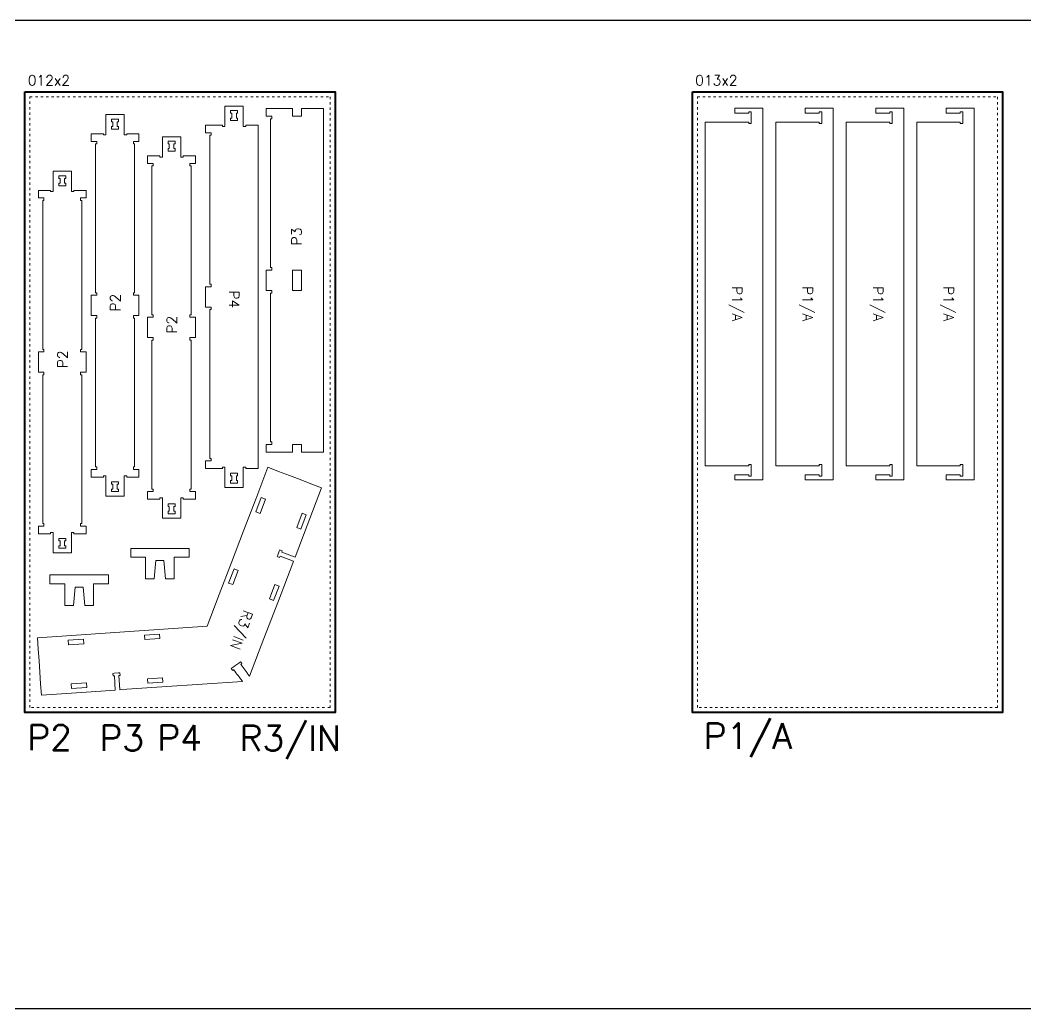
# Model space of a CAD drawing. Header units: millimetres. Extents: x 481 to 28351, y -1147 to 6765.
# Drawn here: x 19530 to 23486, y 2878 to 6765 of the extents above; entities that cross this region are included whole.
import ezdxf

# ---------------------------------------------------------------- set-up
doc = ezdxf.new("R2010")
doc.units = ezdxf.units.MM
doc.linetypes.add('DGN Style 5', pattern=[21.175771, 9.07533, -12.10044])
for name, color, linetype, lineweight in [('00_NOPRINT_TEXT', 7, 'Continuous', 0), ('0_NOPRINT_TOLERANCE', 7, 'DGN Style 5', 0), ('BOARD_18MM_BIRCH-PLY', 73, 'Continuous', 40), ('CUTOUT_18MM_INSIDE', 151, 'Continuous', 0), ('CUTOUT_18MM_OUTSIDE', 201, 'Continuous', 0)]:
    doc.layers.add(name, color=color, linetype=linetype, lineweight=lineweight)
doc.layers.add('0_SHEET_BIRCHPLY_2440X1220', color=1, linetype='Continuous')
doc.layers.add('1_ANYTOOL_1MMDEEP_INSIDE', color=2, linetype='Continuous')
doc.styles.get("Standard").update_dxf_attribs({"font": 'romans.shx', "bigfont": 'hztxt.shx'})

msp = doc.modelspace()

# ---------------------------------------------------------------- linework, layer by layer
msp.add_lwpolyline([(480.7, 6764.9), (28350.7, 6764.9), (28350.7, 2878.4), (480.7, 2878.4)], close=True)
at = {"layer": '0_NOPRINT_TOLERANCE'}
for points in [[(19568.9, 6463.6), (20748.9, 6463.6), (20748.9, 4063.6), (19568.9, 4063.6)], [(19568.9, 6463.6), (20748.9, 6463.6), (20748.9, 4063.6), (19568.9, 4063.6)], [(22194, 6463.6), (23374, 6463.6), (23374, 4063.6), (22194, 4063.6)], [(22194, 6463.6), (23374, 6463.6), (23374, 4063.6), (22194, 4063.6)]]:
    msp.add_lwpolyline(points, close=True, dxfattribs=at)
at = {"layer": 'BOARD_18MM_BIRCH-PLY'}
for points in [[(19548.9, 6483.6), (20768.9, 6483.6), (20768.9, 4043.6), (19548.9, 4043.6), (19548.9, 6483.6)], [(22174, 6483.6), (23394, 6483.6), (23394, 4043.6), (22174, 4043.6), (22174, 6483.6)]]:
    msp.add_lwpolyline(points, dxfattribs=at)
at = {"layer": 'CUTOUT_18MM_INSIDE'}
for points in [[(20385.6, 6370.1), (20385.6, 6372.1), (20385.6, 6374.1), (20385.6, 6376.1), (20385.6, 6378.1), (20385.6, 6380.1), (20384.6, 6380.1), (20383.6, 6380.1), (20382.6, 6380.1), (20381.6, 6380.1), (20380.6, 6380.1), (20380.6, 6383.9), (20380.6, 6387.7), (20380.6, 6391.5), (20380.6, 6395.3), (20380.6, 6399.1), (20381.6, 6399.1), (20382.6, 6399.1), (20383.6, 6399.1), (20384.6, 6399.1), (20385.6, 6399.1), (20385.6, 6401.1), (20385.6, 6403.1), (20385.6, 6405.1), (20385.6, 6407.1), (20385.6, 6409.1), (20380, 6409.1), (20374.4, 6409.1), (20369.3, 6409.1), (20363.7, 6409.1), (20358.1, 6409.1), (20358.1, 6407.1), (20358.1, 6405.1), (20358.1, 6403.1), (20358.1, 6401.1), (20358.1, 6399.1), (20359.1, 6399.1), (20360.1, 6399.1), (20361.1, 6399.1), (20362.1, 6399.1), (20363.1, 6399.1), (20363.1, 6395.3), (20363.1, 6391.5), (20363.1, 6387.7), (20363.1, 6383.9), (20363.1, 6380.1), (20362.1, 6380.1), (20361.1, 6380.1), (20360.1, 6380.1), (20359.1, 6380.1), (20358.1, 6380.1), (20358.1, 6378.1), (20358.1, 6376.1), (20358.1, 6374.1), (20358.1, 6372.1), (20358.1, 6370.1), (20363.7, 6370.1), (20369.3, 6370.1), (20374.4, 6370.1), (20380, 6370.1)], [(19903.5, 6336.4), (19900.7, 6336.4), (19898.1, 6336.4), (19895.3, 6336.4), (19892.5, 6336.4), (19889.7, 6336.4), (19889.7, 6338.4), (19889.7, 6340.4), (19889.7, 6342.4), (19889.7, 6344.4), (19889.7, 6346.4), (19890.7, 6346.4), (19891.7, 6346.4), (19892.7, 6346.4), (19893.7, 6346.4), (19894.7, 6346.4), (19894.7, 6350.2), (19894.7, 6354), (19894.7, 6357.8), (19894.7, 6361.6), (19894.7, 6365.4), (19893.7, 6365.4), (19892.7, 6365.4), (19891.7, 6365.4), (19890.7, 6365.4), (19889.7, 6365.4), (19889.7, 6367.4), (19889.7, 6369.4), (19889.7, 6371.4), (19889.7, 6373.4), (19889.7, 6375.4), (19892.5, 6375.4), (19895.3, 6375.4), (19898.1, 6375.4), (19900.7, 6375.4), (19903.5, 6375.4), (19906, 6375.4), (19908.8, 6375.4), (19911.6, 6375.4), (19914.4, 6375.4), (19917.2, 6375.4), (19917.2, 6373.4), (19917.2, 6371.4), (19917.2, 6369.4), (19917.2, 6367.4), (19917.2, 6365.4), (19916.2, 6365.4), (19915.2, 6365.4), (19914.2, 6365.4), (19913.2, 6365.4), (19912.2, 6365.4), (19912.2, 6361.6), (19912.2, 6357.8), (19912.2, 6354), (19912.2, 6350.2), (19912.2, 6346.4), (19913.2, 6346.4), (19914.2, 6346.4), (19915.2, 6346.4), (19916.2, 6346.4), (19917.2, 6346.4), (19917.2, 6344.4), (19917.2, 6342.4), (19917.2, 6340.4), (19917.2, 6338.4), (19917.2, 6336.4), (19914.4, 6336.4), (19911.6, 6336.4), (19908.8, 6336.4), (19906, 6336.4)], [(20125.6, 6249.7), (20122.8, 6249.7), (20120.2, 6249.7), (20117.4, 6249.7), (20114.6, 6249.7), (20111.8, 6249.7), (20111.8, 6251.7), (20111.8, 6253.7), (20111.8, 6255.7), (20111.8, 6257.7), (20111.8, 6259.7), (20112.8, 6259.7), (20113.8, 6259.7), (20114.8, 6259.7), (20115.8, 6259.7), (20116.8, 6259.7), (20116.8, 6263.5), (20116.8, 6267.3), (20116.8, 6271.1), (20116.8, 6274.9), (20116.8, 6278.7), (20115.8, 6278.7), (20114.8, 6278.7), (20113.8, 6278.7), (20112.8, 6278.7), (20111.8, 6278.7), (20111.8, 6280.7), (20111.8, 6282.7), (20111.8, 6284.7), (20111.8, 6286.7), (20111.8, 6288.7), (20114.6, 6288.7), (20117.4, 6288.7), (20120.2, 6288.7), (20122.8, 6288.7), (20125.6, 6288.7), (20128.1, 6288.7), (20130.9, 6288.7), (20133.7, 6288.7), (20136.5, 6288.7), (20139.3, 6288.7), (20139.3, 6286.7), (20139.3, 6284.7), (20139.3, 6282.7), (20139.3, 6280.7), (20139.3, 6278.7), (20138.3, 6278.7), (20137.3, 6278.7), (20136.3, 6278.7), (20135.3, 6278.7), (20134.3, 6278.7), (20134.3, 6274.9), (20134.3, 6271.1), (20134.3, 6267.3), (20134.3, 6263.5), (20134.3, 6259.7), (20135.3, 6259.7), (20136.3, 6259.7), (20137.3, 6259.7), (20138.3, 6259.7), (20139.3, 6259.7), (20139.3, 6257.7), (20139.3, 6255.7), (20139.3, 6253.7), (20139.3, 6251.7), (20139.3, 6249.7), (20136.5, 6249.7), (20133.7, 6249.7), (20130.9, 6249.7), (20128.1, 6249.7)], [(19695.9, 6113.8), (19693.1, 6113.8), (19690.6, 6113.8), (19687.8, 6113.8), (19685, 6113.8), (19682.2, 6113.8), (19682.2, 6115.8), (19682.2, 6117.8), (19682.2, 6119.8), (19682.2, 6121.8), (19682.2, 6123.8), (19683.2, 6123.8), (19684.2, 6123.8), (19685.2, 6123.8), (19686.2, 6123.8), (19687.2, 6123.8), (19687.2, 6127.6), (19687.2, 6131.4), (19687.2, 6135.2), (19687.2, 6139), (19687.2, 6142.8), (19686.2, 6142.8), (19685.2, 6142.8), (19684.2, 6142.8), (19683.2, 6142.8), (19682.2, 6142.8), (19682.2, 6144.8), (19682.2, 6146.8), (19682.2, 6148.8), (19682.2, 6150.8), (19682.2, 6152.8), (19685, 6152.8), (19687.8, 6152.8), (19690.6, 6152.8), (19693.1, 6152.8), (19695.9, 6152.8), (19698.5, 6152.8), (19701.3, 6152.8), (19704.1, 6152.8), (19706.9, 6152.8), (19709.7, 6152.8), (19709.7, 6150.8), (19709.7, 6148.8), (19709.7, 6146.8), (19709.7, 6144.8), (19709.7, 6142.8), (19708.7, 6142.8), (19707.7, 6142.8), (19706.7, 6142.8), (19705.7, 6142.8), (19704.7, 6142.8), (19704.7, 6139), (19704.7, 6135.2), (19704.7, 6131.4), (19704.7, 6127.6), (19704.7, 6123.8), (19705.7, 6123.8), (19706.7, 6123.8), (19707.7, 6123.8), (19708.7, 6123.8), (19709.7, 6123.8), (19709.7, 6121.8), (19709.7, 6119.8), (19709.7, 6117.8), (19709.7, 6115.8), (19709.7, 6113.8), (19706.9, 6113.8), (19704.1, 6113.8), (19701.3, 6113.8), (19698.5, 6113.8)], [(20601.8, 5702), (20601.8, 5710), (20601.8, 5718), (20601.8, 5726), (20601.8, 5734), (20601.8, 5742), (20601.8, 5742), (20601.8, 5742), (20601.8, 5742), (20601.8, 5742), (20601.8, 5742), (20601.8, 5750), (20601.8, 5758), (20601.8, 5766), (20601.8, 5774), (20601.8, 5782), (20609, 5782), (20615.7, 5782), (20622.4, 5782), (20629.6, 5782), (20636.8, 5782), (20636.8, 5774), (20636.8, 5766), (20636.8, 5758), (20636.8, 5750), (20636.8, 5742), (20636.8, 5742), (20636.8, 5742), (20636.8, 5742), (20636.8, 5742), (20636.8, 5742), (20636.8, 5734), (20636.8, 5726), (20636.8, 5718), (20636.8, 5710), (20636.8, 5702), (20629.6, 5702), (20622.4, 5702), (20615.7, 5702), (20609, 5702)], [(19889.7, 4940.4), (19889.7, 4942.4), (19889.7, 4944.4), (19889.7, 4946.4), (19889.7, 4948.4), (19889.7, 4950.4), (19892.5, 4950.4), (19895.3, 4950.4), (19898.1, 4950.4), (19900.7, 4950.4), (19903.5, 4950.4), (19906, 4950.4), (19908.8, 4950.4), (19911.6, 4950.4), (19914.4, 4950.4), (19917.2, 4950.4), (19917.2, 4948.4), (19917.2, 4946.4), (19917.2, 4944.4), (19917.2, 4942.4), (19917.2, 4940.4), (19916.2, 4940.4), (19915.2, 4940.4), (19914.2, 4940.4), (19913.2, 4940.4), (19912.2, 4940.4), (19912.2, 4936.6), (19912.2, 4932.8), (19912.2, 4929), (19912.2, 4925.2), (19912.2, 4921.4), (19913.2, 4921.4), (19914.2, 4921.4), (19915.2, 4921.4), (19916.2, 4921.4), (19917.2, 4921.4), (19917.2, 4919.4), (19917.2, 4917.4), (19917.2, 4915.4), (19917.2, 4913.4), (19917.2, 4911.4), (19914.4, 4911.4), (19911.6, 4911.4), (19908.8, 4911.4), (19906, 4911.4), (19903.5, 4911.4), (19900.7, 4911.4), (19898.1, 4911.4), (19895.3, 4911.4), (19892.5, 4911.4), (19889.7, 4911.4), (19889.7, 4913.4), (19889.7, 4915.4), (19889.7, 4917.4), (19889.7, 4919.4), (19889.7, 4921.4), (19890.7, 4921.4), (19891.7, 4921.4), (19892.7, 4921.4), (19893.7, 4921.4), (19894.7, 4921.4), (19894.7, 4925.2), (19894.7, 4929), (19894.7, 4932.8), (19894.7, 4936.6), (19894.7, 4940.4), (19893.7, 4940.4), (19892.7, 4940.4), (19891.7, 4940.4), (19890.7, 4940.4)], [(20358.1, 4974.1), (20359.1, 4974.1), (20360.1, 4974.1), (20361.1, 4974.1), (20362.1, 4974.1), (20363.1, 4974.1), (20363.1, 4970.3), (20363.1, 4966.5), (20363.1, 4962.7), (20363.1, 4958.9), (20363.1, 4955.1), (20362.1, 4955.1), (20361.1, 4955.1), (20360.1, 4955.1), (20359.1, 4955.1), (20358.1, 4955.1), (20358.1, 4953.1), (20358.1, 4951.1), (20358.1, 4949.1), (20358.1, 4947.1), (20358.1, 4945.1), (20363.7, 4945.1), (20369, 4945.1), (20374.6, 4945.1), (20380, 4945.1), (20385.6, 4945.1), (20385.6, 4947.1), (20385.6, 4949.1), (20385.6, 4951.1), (20385.6, 4953.1), (20385.6, 4955.1), (20384.6, 4955.1), (20383.6, 4955.1), (20382.6, 4955.1), (20381.6, 4955.1), (20380.6, 4955.1), (20380.6, 4958.9), (20380.6, 4962.7), (20380.6, 4966.5), (20380.6, 4970.3), (20380.6, 4974.1), (20381.6, 4974.1), (20382.6, 4974.1), (20383.6, 4974.1), (20384.6, 4974.1), (20385.6, 4974.1), (20385.6, 4976.1), (20385.6, 4978.1), (20385.6, 4980.1), (20385.6, 4982.1), (20385.6, 4984.1), (20380, 4984.1), (20374.6, 4984.1), (20369, 4984.1), (20363.7, 4984.1), (20358.1, 4984.1), (20358.1, 4982.1), (20358.1, 4980.1), (20358.1, 4978.1), (20358.1, 4976.1)], [(20473.6, 4825.9), (20495, 4882), (20478.7, 4888.2), (20457.2, 4832.2), (20473.6, 4825.9)], [(20111.8, 4853.7), (20111.8, 4855.7), (20111.8, 4857.7), (20111.8, 4859.7), (20111.8, 4861.7), (20111.8, 4863.7), (20114.6, 4863.7), (20117.4, 4863.7), (20120.2, 4863.7), (20122.8, 4863.7), (20125.6, 4863.7), (20128.1, 4863.7), (20130.9, 4863.7), (20133.7, 4863.7), (20136.5, 4863.7), (20139.3, 4863.7), (20139.3, 4861.7), (20139.3, 4859.7), (20139.3, 4857.7), (20139.3, 4855.7), (20139.3, 4853.7), (20138.3, 4853.7), (20137.3, 4853.7), (20136.3, 4853.7), (20135.3, 4853.7), (20134.3, 4853.7), (20134.3, 4849.9), (20134.3, 4846.1), (20134.3, 4842.3), (20134.3, 4838.5), (20134.3, 4834.7), (20135.3, 4834.7), (20136.3, 4834.7), (20137.3, 4834.7), (20138.3, 4834.7), (20139.3, 4834.7), (20139.3, 4832.7), (20139.3, 4830.7), (20139.3, 4828.7), (20139.3, 4826.7), (20139.3, 4824.7), (20136.5, 4824.7), (20133.7, 4824.7), (20130.9, 4824.7), (20128.1, 4824.7), (20125.6, 4824.7), (20122.8, 4824.7), (20120.2, 4824.7), (20117.4, 4824.7), (20114.6, 4824.7), (20111.8, 4824.7), (20111.8, 4826.7), (20111.8, 4828.7), (20111.8, 4830.7), (20111.8, 4832.7), (20111.8, 4834.7), (20112.8, 4834.7), (20113.8, 4834.7), (20114.8, 4834.7), (20115.8, 4834.7), (20116.8, 4834.7), (20116.8, 4838.5), (20116.8, 4842.3), (20116.8, 4846.1), (20116.8, 4849.9), (20116.8, 4853.7), (20115.8, 4853.7), (20114.8, 4853.7), (20113.8, 4853.7), (20112.8, 4853.7)], [(20634.2, 4764.4), (20655.6, 4820.5), (20639.3, 4826.7), (20617.8, 4770.7), (20634.2, 4764.4)], [(19682.2, 4717.8), (19682.2, 4719.8), (19682.2, 4721.8), (19682.2, 4723.8), (19682.2, 4725.8), (19682.2, 4727.8), (19685, 4727.8), (19687.8, 4727.8), (19690.6, 4727.8), (19693.1, 4727.8), (19695.9, 4727.8), (19698.5, 4727.8), (19701.3, 4727.8), (19704.1, 4727.8), (19706.9, 4727.8), (19709.7, 4727.8), (19709.7, 4725.8), (19709.7, 4723.8), (19709.7, 4721.8), (19709.7, 4719.8), (19709.7, 4717.8), (19708.7, 4717.8), (19707.7, 4717.8), (19706.7, 4717.8), (19705.7, 4717.8), (19704.7, 4717.8), (19704.7, 4714), (19704.7, 4710.2), (19704.7, 4706.4), (19704.7, 4702.6), (19704.7, 4698.8), (19705.7, 4698.8), (19706.7, 4698.8), (19707.7, 4698.8), (19708.7, 4698.8), (19709.7, 4698.8), (19709.7, 4696.8), (19709.7, 4694.8), (19709.7, 4692.8), (19709.7, 4690.8), (19709.7, 4688.8), (19706.9, 4688.8), (19704.1, 4688.8), (19701.3, 4688.8), (19698.5, 4688.8), (19695.9, 4688.8), (19693.1, 4688.8), (19690.6, 4688.8), (19687.8, 4688.8), (19685, 4688.8), (19682.2, 4688.8), (19682.2, 4690.8), (19682.2, 4692.8), (19682.2, 4694.8), (19682.2, 4696.8), (19682.2, 4698.8), (19683.2, 4698.8), (19684.2, 4698.8), (19685.2, 4698.8), (19686.2, 4698.8), (19687.2, 4698.8), (19687.2, 4702.6), (19687.2, 4706.4), (19687.2, 4710.2), (19687.2, 4714), (19687.2, 4717.8), (19686.2, 4717.8), (19685.2, 4717.8), (19684.2, 4717.8), (19683.2, 4717.8)], [(20366.3, 4545.8), (20387.7, 4601.8), (20371.4, 4608.1), (20349.9, 4552.1), (20366.3, 4545.8)], [(20526.9, 4484.2), (20548.3, 4540.2), (20532, 4546.5), (20510.5, 4490.4), (20526.9, 4484.2)], [(20079.9, 4334), (20020, 4330), (20018.8, 4347.4), (20078.7, 4351.5), (20079.9, 4334)], [(19780.6, 4313.6), (19720.7, 4309.5), (19719.5, 4327), (19779.4, 4331.1), (19780.6, 4313.6)], [(19792.3, 4142), (19732.4, 4137.9), (19731.3, 4155.4), (19791.1, 4159.5), (19792.3, 4142)], [(20091.7, 4162.4), (20031.8, 4158.4), (20030.6, 4175.8), (20090.5, 4179.9), (20091.7, 4162.4)]]:
    msp.add_lwpolyline(points, close=True, dxfattribs=at)
at = {"layer": 'CUTOUT_18MM_OUTSIDE'}
for points in [[(20466.8, 5002.1), (20457, 5002.1), (20447.2, 5002.1), (20437.4, 5002.1), (20427.6, 5002.1), (20417.8, 5002.1), (20417.8, 5003.1), (20417.8, 5004.1), (20417.8, 5005.1), (20417.8, 5006.1), (20417.8, 5007.1), (20415.8, 5007.1), (20413.8, 5007.1), (20411.8, 5007.1), (20409.8, 5007.1), (20407.8, 5007.1), (20407.8, 4991.1), (20407.8, 4975.1), (20407.8, 4959.1), (20407.8, 4943.1), (20407.8, 4927.1), (20393.4, 4927.1), (20379, 4927.1), (20364.6, 4927.1), (20350.2, 4927.1), (20335.8, 4927.1), (20335.8, 4943.1), (20335.8, 4959.1), (20335.8, 4975.1), (20335.8, 4991.1), (20335.8, 5007.1), (20333.8, 5007.1), (20331.8, 5007.1), (20329.8, 5007.1), (20327.8, 5007.1), (20325.8, 5007.1), (20325.8, 5006.1), (20325.8, 5005.1), (20325.8, 5004.1), (20325.8, 5003.1), (20325.8, 5002.1), (20312.4, 5002.1), (20299, 5002.1), (20285.6, 5002.1), (20272.2, 5002.1), (20259.8, 5002.1), (20259.8, 5008.1), (20259.8, 5014.1), (20259.8, 5020.1), (20259.8, 5026.1), (20259.8, 5032.1), (20264.4, 5032.1), (20269, 5032.1), (20272.6, 5032.1), (20277.2, 5032.1), (20281.8, 5032.1), (20281.8, 5034.1), (20281.8, 5036.1), (20281.8, 5038.1), (20281.8, 5040.1), (20281.8, 5042.1), (20280.8, 5042.1), (20279.8, 5042.1), (20278.8, 5042.1), (20277.8, 5042.1), (20276.8, 5042.1), (20276.8, 5159.1), (20276.8, 5276.1), (20276.8, 5393.1), (20276.8, 5510.1), (20276.8, 5627.1), (20277.8, 5627.1), (20278.8, 5627.1), (20279.8, 5627.1), (20280.8, 5627.1), (20281.8, 5627.1), (20281.8, 5629.1), (20281.8, 5631.1), (20281.8, 5633.1), (20281.8, 5635.1), (20281.8, 5637.1), (20277.2, 5637.1), (20272.6, 5637.1), (20269, 5637.1), (20264.4, 5637.1), (20259.8, 5637.1), (20259.8, 5653.1), (20259.8, 5669.1), (20259.8, 5685.1), (20259.8, 5701.1), (20259.8, 5717.1), (20264.4, 5717.1), (20269, 5717.1), (20272.6, 5717.1), (20277.2, 5717.1), (20281.8, 5717.1), (20281.8, 5719.1), (20281.8, 5721.1), (20281.8, 5723.1), (20281.8, 5725.1), (20281.8, 5727.1), (20280.8, 5727.1), (20279.8, 5727.1), (20278.8, 5727.1), (20277.8, 5727.1), (20276.8, 5727.1), (20276.8, 5844.1), (20276.8, 5961.1), (20276.8, 6078.1), (20276.8, 6195.1), (20276.8, 6312.1), (20277.8, 6312.1), (20278.8, 6312.1), (20279.8, 6312.1), (20280.8, 6312.1), (20281.8, 6312.1), (20281.8, 6314.1), (20281.8, 6316.1), (20281.8, 6318.1), (20281.8, 6320.1), (20281.8, 6322.1), (20277.2, 6322.1), (20272.6, 6322.1), (20269, 6322.1), (20264.4, 6322.1), (20259.8, 6322.1), (20259.8, 6328.1), (20259.8, 6334.1), (20259.8, 6340.1), (20259.8, 6346.1), (20259.8, 6352.1), (20272.2, 6352.1), (20285.6, 6352.1), (20299, 6352.1), (20312.4, 6352.1), (20325.8, 6352.1), (20325.8, 6351.1), (20325.8, 6350.1), (20325.8, 6349.1), (20325.8, 6348.1), (20325.8, 6347.1), (20327.8, 6347.1), (20329.8, 6347.1), (20331.8, 6347.1), (20333.8, 6347.1), (20335.8, 6347.1), (20335.8, 6363.1), (20335.8, 6379.1), (20335.8, 6395.1), (20335.8, 6411.1), (20335.8, 6427.1), (20350.2, 6427.1), (20364.6, 6427.1), (20379, 6427.1), (20393.4, 6427.1), (20407.8, 6427.1), (20407.8, 6411.1), (20407.8, 6395.1), (20407.8, 6379.1), (20407.8, 6363.1), (20407.8, 6347.1), (20409.8, 6347.1), (20411.8, 6347.1), (20413.8, 6347.1), (20415.8, 6347.1), (20417.8, 6347.1), (20417.8, 6348.1), (20417.8, 6349.1), (20417.8, 6350.1), (20417.8, 6351.1), (20417.8, 6352.1), (20427.6, 6352.1), (20437.4, 6352.1), (20447.2, 6352.1), (20457, 6352.1), (20466.8, 6352.1), (20466.8, 6082.1), (20466.8, 5812.1), (20466.8, 5542.1), (20466.8, 5272.1)], [(20515.3, 5067), (20511.7, 5067), (20508.1, 5067), (20504.5, 5067), (20501.9, 5067), (20498.3, 5067), (20498.3, 5073), (20498.3, 5079), (20498.3, 5085), (20498.3, 5091), (20498.3, 5097), (20501.9, 5097), (20504.5, 5097), (20508.1, 5097), (20511.7, 5097), (20515.3, 5097), (20516.3, 5097), (20517.3, 5097), (20518.3, 5097), (20519.3, 5097), (20520.3, 5097), (20520.3, 5099), (20520.3, 5101), (20520.3, 5103), (20520.3, 5105), (20520.3, 5107), (20519.3, 5107), (20518.3, 5107), (20517.3, 5107), (20516.3, 5107), (20515.3, 5107), (20515.3, 5224), (20515.3, 5341), (20515.3, 5458), (20515.3, 5575), (20515.3, 5692), (20516.3, 5692), (20517.3, 5692), (20518.3, 5692), (20519.3, 5692), (20520.3, 5692), (20520.3, 5694), (20520.3, 5696), (20520.3, 5698), (20520.3, 5700), (20520.3, 5702), (20515.7, 5702), (20511.1, 5702), (20506.5, 5702), (20502.9, 5702), (20498.3, 5702), (20498.3, 5710), (20498.3, 5718), (20498.3, 5726), (20498.3, 5734), (20498.3, 5742), (20498.3, 5750), (20498.3, 5758), (20498.3, 5766), (20498.3, 5774), (20498.3, 5782), (20502.9, 5782), (20506.5, 5782), (20511.1, 5782), (20515.7, 5782), (20520.3, 5782), (20520.3, 5784), (20520.3, 5786), (20520.3, 5788), (20520.3, 5790), (20520.3, 5792), (20519.3, 5792), (20518.3, 5792), (20517.3, 5792), (20516.3, 5792), (20515.3, 5792), (20515.3, 5909), (20515.3, 6026), (20515.3, 6143), (20515.3, 6260), (20515.3, 6377), (20516.3, 6377), (20517.3, 6377), (20518.3, 6377), (20519.3, 6377), (20520.3, 6377), (20520.3, 6379), (20520.3, 6381), (20520.3, 6383), (20520.3, 6385), (20520.3, 6387), (20519.3, 6387), (20518.3, 6387), (20517.3, 6387), (20516.3, 6387), (20515.3, 6387), (20511.7, 6387), (20508.1, 6387), (20504.5, 6387), (20501.9, 6387), (20498.3, 6387), (20498.3, 6393), (20498.3, 6399), (20498.3, 6405), (20498.3, 6411), (20498.3, 6417), (20501.9, 6417), (20504.5, 6417), (20508.1, 6417), (20511.7, 6417), (20515.3, 6417), (20515.3, 6417), (20515.3, 6417), (20515.3, 6417), (20515.3, 6417), (20515.3, 6417), (20532.5, 6417), (20549.7, 6417), (20566.9, 6417), (20584.1, 6417), (20601.8, 6417), (20601.8, 6411), (20601.8, 6405), (20601.8, 6399), (20601.8, 6393), (20601.8, 6387), (20609, 6387), (20615.7, 6387), (20622.4, 6387), (20629.6, 6387), (20636.8, 6387), (20636.8, 6393), (20636.8, 6399), (20636.8, 6405), (20636.8, 6411), (20636.8, 6417), (20654, 6417), (20671.7, 6417), (20688.9, 6417), (20706.1, 6417), (20723.3, 6417), (20723.3, 6409), (20723.3, 6401), (20723.3, 6393), (20723.3, 6385), (20723.3, 6377), (20723.3, 6250), (20723.3, 6123), (20723.3, 5996), (20723.3, 5869), (20723.3, 5742), (20723.3, 5615), (20723.3, 5488), (20723.3, 5361), (20723.3, 5234), (20723.3, 5107), (20723.3, 5099), (20723.3, 5091), (20723.3, 5083), (20723.3, 5075), (20723.3, 5067), (20706.1, 5067), (20688.9, 5067), (20671.7, 5067), (20654, 5067), (20636.8, 5067), (20636.8, 5073), (20636.8, 5079), (20636.8, 5085), (20636.8, 5091), (20636.8, 5097), (20629.6, 5097), (20622.4, 5097), (20615.7, 5097), (20609, 5097), (20601.8, 5097), (20601.8, 5091), (20601.8, 5085), (20601.8, 5079), (20601.8, 5073), (20601.8, 5067), (20584.1, 5067), (20566.9, 5067), (20549.7, 5067), (20532.5, 5067), (20515.3, 5067)], [(22224.7, 5148.4), (22224.7, 5012.9), (22258.9, 5012.9), (22293.1, 5012.9), (22327.3, 5012.9), (22361.5, 5012.9), (22395.7, 5012.9), (22395.7, 5013.9), (22395.7, 5014.9), (22395.7, 5015.9), (22395.7, 5016.9), (22395.7, 5017.9), (22397.7, 5017.9), (22399.7, 5017.9), (22401.7, 5017.9), (22403.7, 5017.9), (22405.7, 5017.9), (22405.7, 5008.7), (22405.7, 4999.5), (22405.7, 4991.3), (22405.7, 4982.1), (22405.7, 4972.9), (22403.7, 4972.9), (22401.7, 4972.9), (22399.7, 4972.9), (22397.7, 4972.9), (22395.7, 4972.9), (22395.7, 4973.9), (22395.7, 4974.9), (22395.7, 4975.9), (22395.7, 4976.9), (22395.7, 4977.9), (22384.7, 4977.9), (22373.7, 4977.9), (22362.7, 4977.9), (22351.7, 4977.9), (22340.7, 4977.9), (22340.7, 4957.4), (22362.7, 4957.4), (22384.7, 4957.4), (22406.7, 4957.4), (22428.7, 4957.4), (22450.7, 4957.4), (22450.7, 5088.4), (22450.7, 5238.4), (22450.7, 5388.4), (22450.7, 5538.4), (22450.7, 5688.4), (22450.7, 5838.4), (22450.7, 5988.4), (22450.7, 6138.4), (22450.7, 6288.4), (22450.7, 6419.4), (22428.7, 6419.4), (22406.7, 6419.4), (22384.7, 6419.4), (22362.7, 6419.4), (22340.7, 6419.4), (22340.7, 6398.9), (22351.7, 6398.9), (22362.7, 6398.9), (22373.7, 6398.9), (22384.7, 6398.9), (22395.7, 6398.9), (22395.7, 6399.9), (22395.7, 6400.9), (22395.7, 6401.9), (22395.7, 6402.9), (22395.7, 6403.9), (22397.7, 6403.9), (22399.7, 6403.9), (22401.7, 6403.9), (22403.7, 6403.9), (22405.7, 6403.9), (22405.7, 6394.7), (22405.7, 6386), (22405.7, 6377.3), (22405.7, 6368.1), (22405.7, 6358.9), (22403.7, 6358.9), (22401.7, 6358.9), (22399.7, 6358.9), (22397.7, 6358.9), (22395.7, 6358.9), (22395.7, 6359.9), (22395.7, 6360.9), (22395.7, 6361.9), (22395.7, 6362.9), (22395.7, 6363.9), (22361.5, 6363.9), (22327.3, 6363.9), (22293.1, 6363.9), (22258.9, 6363.9), (22224.7, 6363.9), (22224.7, 6228.4), (22224.7, 6093.4), (22224.7, 5958.4), (22224.7, 5823.4), (22224.7, 5688.4), (22224.7, 5553.4), (22224.7, 5418.4), (22224.7, 5283.4)], [(22502, 5148.4), (22502, 5012.9), (22536.2, 5012.9), (22570.4, 5012.9), (22604.6, 5012.9), (22638.8, 5012.9), (22673, 5012.9), (22673, 5013.9), (22673, 5014.9), (22673, 5015.9), (22673, 5016.9), (22673, 5017.9), (22675, 5017.9), (22677, 5017.9), (22679, 5017.9), (22681, 5017.9), (22683, 5017.9), (22683, 5008.7), (22683, 4999.5), (22683, 4991.3), (22683, 4982.1), (22683, 4972.9), (22681, 4972.9), (22679, 4972.9), (22677, 4972.9), (22675, 4972.9), (22673, 4972.9), (22673, 4973.9), (22673, 4974.9), (22673, 4975.9), (22673, 4976.9), (22673, 4977.9), (22662, 4977.9), (22651, 4977.9), (22640, 4977.9), (22629, 4977.9), (22618, 4977.9), (22618, 4957.4), (22640, 4957.4), (22662, 4957.4), (22684, 4957.4), (22706, 4957.4), (22728, 4957.4), (22728, 5088.4), (22728, 5238.4), (22728, 5388.4), (22728, 5538.4), (22728, 5688.4), (22728, 5838.4), (22728, 5988.4), (22728, 6138.4), (22728, 6288.4), (22728, 6419.4), (22706, 6419.4), (22684, 6419.4), (22662, 6419.4), (22640, 6419.4), (22618, 6419.4), (22618, 6398.9), (22629, 6398.9), (22640, 6398.9), (22651, 6398.9), (22662, 6398.9), (22673, 6398.9), (22673, 6399.9), (22673, 6400.9), (22673, 6401.9), (22673, 6402.9), (22673, 6403.9), (22675, 6403.9), (22677, 6403.9), (22679, 6403.9), (22681, 6403.9), (22683, 6403.9), (22683, 6394.7), (22683, 6386), (22683, 6377.3), (22683, 6368.1), (22683, 6358.9), (22681, 6358.9), (22679, 6358.9), (22677, 6358.9), (22675, 6358.9), (22673, 6358.9), (22673, 6359.9), (22673, 6360.9), (22673, 6361.9), (22673, 6362.9), (22673, 6363.9), (22638.8, 6363.9), (22604.6, 6363.9), (22570.4, 6363.9), (22536.2, 6363.9), (22502, 6363.9), (22502, 6228.4), (22502, 6093.4), (22502, 5958.4), (22502, 5823.4), (22502, 5688.4), (22502, 5553.4), (22502, 5418.4), (22502, 5283.4)], [(22779.2, 5148.4), (22779.2, 5012.9), (22813.4, 5012.9), (22847.6, 5012.9), (22881.8, 5012.9), (22916, 5012.9), (22950.2, 5012.9), (22950.2, 5013.9), (22950.2, 5014.9), (22950.2, 5015.9), (22950.2, 5016.9), (22950.2, 5017.9), (22952.2, 5017.9), (22954.2, 5017.9), (22956.2, 5017.9), (22958.2, 5017.9), (22960.2, 5017.9), (22960.2, 5008.7), (22960.2, 4999.5), (22960.2, 4991.3), (22960.2, 4982.1), (22960.2, 4972.9), (22958.2, 4972.9), (22956.2, 4972.9), (22954.2, 4972.9), (22952.2, 4972.9), (22950.2, 4972.9), (22950.2, 4973.9), (22950.2, 4974.9), (22950.2, 4975.9), (22950.2, 4976.9), (22950.2, 4977.9), (22939.2, 4977.9), (22928.2, 4977.9), (22917.2, 4977.9), (22906.2, 4977.9), (22895.2, 4977.9), (22895.2, 4957.4), (22917.2, 4957.4), (22939.2, 4957.4), (22961.2, 4957.4), (22983.2, 4957.4), (23005.2, 4957.4), (23005.2, 5088.4), (23005.2, 5238.4), (23005.2, 5388.4), (23005.2, 5538.4), (23005.2, 5688.4), (23005.2, 5838.4), (23005.2, 5988.4), (23005.2, 6138.4), (23005.2, 6288.4), (23005.2, 6419.4), (22983.2, 6419.4), (22961.2, 6419.4), (22939.2, 6419.4), (22917.2, 6419.4), (22895.2, 6419.4), (22895.2, 6398.9), (22906.2, 6398.9), (22917.2, 6398.9), (22928.2, 6398.9), (22939.2, 6398.9), (22950.2, 6398.9), (22950.2, 6399.9), (22950.2, 6400.9), (22950.2, 6401.9), (22950.2, 6402.9), (22950.2, 6403.9), (22952.2, 6403.9), (22954.2, 6403.9), (22956.2, 6403.9), (22958.2, 6403.9), (22960.2, 6403.9), (22960.2, 6394.7), (22960.2, 6386), (22960.2, 6377.3), (22960.2, 6368.1), (22960.2, 6358.9), (22958.2, 6358.9), (22956.2, 6358.9), (22954.2, 6358.9), (22952.2, 6358.9), (22950.2, 6358.9), (22950.2, 6359.9), (22950.2, 6360.9), (22950.2, 6361.9), (22950.2, 6362.9), (22950.2, 6363.9), (22916, 6363.9), (22881.8, 6363.9), (22847.6, 6363.9), (22813.4, 6363.9), (22779.2, 6363.9), (22779.2, 6228.4), (22779.2, 6093.4), (22779.2, 5958.4), (22779.2, 5823.4), (22779.2, 5688.4), (22779.2, 5553.4), (22779.2, 5418.4), (22779.2, 5283.4)], [(23056.5, 5148.4), (23056.5, 5012.9), (23090.7, 5012.9), (23124.9, 5012.9), (23159.1, 5012.9), (23193.3, 5012.9), (23227.5, 5012.9), (23227.5, 5013.9), (23227.5, 5014.9), (23227.5, 5015.9), (23227.5, 5016.9), (23227.5, 5017.9), (23229.5, 5017.9), (23231.5, 5017.9), (23233.5, 5017.9), (23235.5, 5017.9), (23237.5, 5017.9), (23237.5, 5008.7), (23237.5, 4999.5), (23237.5, 4991.3), (23237.5, 4982.1), (23237.5, 4972.9), (23235.5, 4972.9), (23233.5, 4972.9), (23231.5, 4972.9), (23229.5, 4972.9), (23227.5, 4972.9), (23227.5, 4973.9), (23227.5, 4974.9), (23227.5, 4975.9), (23227.5, 4976.9), (23227.5, 4977.9), (23216.5, 4977.9), (23205.5, 4977.9), (23194.5, 4977.9), (23183.5, 4977.9), (23172.5, 4977.9), (23172.5, 4957.4), (23194.5, 4957.4), (23216.5, 4957.4), (23238.5, 4957.4), (23260.5, 4957.4), (23282.5, 4957.4), (23282.5, 5088.4), (23282.5, 5238.4), (23282.5, 5388.4), (23282.5, 5538.4), (23282.5, 5688.4), (23282.5, 5838.4), (23282.5, 5988.4), (23282.5, 6138.4), (23282.5, 6288.4), (23282.5, 6419.4), (23260.5, 6419.4), (23238.5, 6419.4), (23216.5, 6419.4), (23194.5, 6419.4), (23172.5, 6419.4), (23172.5, 6398.9), (23183.5, 6398.9), (23194.5, 6398.9), (23205.5, 6398.9), (23216.5, 6398.9), (23227.5, 6398.9), (23227.5, 6399.9), (23227.5, 6400.9), (23227.5, 6401.9), (23227.5, 6402.9), (23227.5, 6403.9), (23229.5, 6403.9), (23231.5, 6403.9), (23233.5, 6403.9), (23235.5, 6403.9), (23237.5, 6403.9), (23237.5, 6394.7), (23237.5, 6386), (23237.5, 6377.3), (23237.5, 6368.1), (23237.5, 6358.9), (23235.5, 6358.9), (23233.5, 6358.9), (23231.5, 6358.9), (23229.5, 6358.9), (23227.5, 6358.9), (23227.5, 6359.9), (23227.5, 6360.9), (23227.5, 6361.9), (23227.5, 6362.9), (23227.5, 6363.9), (23193.3, 6363.9), (23159.1, 6363.9), (23124.9, 6363.9), (23090.7, 6363.9), (23056.5, 6363.9), (23056.5, 6228.4), (23056.5, 6093.4), (23056.5, 5958.4), (23056.5, 5823.4), (23056.5, 5688.4), (23056.5, 5553.4), (23056.5, 5418.4), (23056.5, 5283.4)], [(19903.5, 4893.4), (19910.7, 4893.4), (19917.9, 4893.4), (19925.1, 4893.4), (19932.3, 4893.4), (19939.5, 4893.4), (19939.5, 4909.4), (19939.5, 4925.4), (19939.5, 4941.4), (19939.5, 4957.4), (19939.5, 4973.4), (19941.5, 4973.4), (19943.5, 4973.4), (19945.5, 4973.4), (19947.5, 4973.4), (19949.5, 4973.4), (19949.5, 4972.4), (19949.5, 4971.4), (19949.5, 4970.4), (19949.5, 4969.4), (19949.5, 4968.4), (19959.3, 4968.4), (19969.1, 4968.4), (19978.9, 4968.4), (19987.7, 4968.4), (19997.5, 4968.4), (19997.5, 4974.4), (19997.5, 4980.4), (19997.5, 4986.4), (19997.5, 4992.4), (19997.5, 4998.4), (19992.9, 4998.4), (19988.3, 4998.4), (19984.7, 4998.4), (19980.1, 4998.4), (19975.5, 4998.4), (19975.5, 5000.4), (19975.5, 5002.4), (19975.5, 5004.4), (19975.5, 5006.4), (19975.5, 5008.4), (19976.5, 5008.4), (19977.5, 5008.4), (19978.5, 5008.4), (19979.5, 5008.4), (19980.5, 5008.4), (19980.5, 5125.4), (19980.5, 5242.4), (19980.5, 5359.4), (19980.5, 5476.4), (19980.5, 5593.4), (19979.5, 5593.4), (19978.5, 5593.4), (19977.5, 5593.4), (19976.5, 5593.4), (19975.5, 5593.4), (19975.5, 5595.4), (19975.5, 5597.4), (19975.5, 5599.4), (19975.5, 5601.4), (19975.5, 5603.4), (19980.1, 5603.4), (19984.7, 5603.4), (19988.3, 5603.4), (19992.9, 5603.4), (19997.5, 5603.4), (19997.5, 5619.4), (19997.5, 5635.4), (19997.5, 5651.4), (19997.5, 5667.4), (19997.5, 5683.4), (19992.9, 5683.4), (19988.3, 5683.4), (19984.7, 5683.4), (19980.1, 5683.4), (19975.5, 5683.4), (19975.5, 5685.4), (19975.5, 5687.4), (19975.5, 5689.4), (19975.5, 5691.4), (19975.5, 5693.4), (19976.5, 5693.4), (19977.5, 5693.4), (19978.5, 5693.4), (19979.5, 5693.4), (19980.5, 5693.4), (19980.5, 5810.4), (19980.5, 5927.4), (19980.5, 6044.4), (19980.5, 6161.4), (19980.5, 6278.4), (19979.5, 6278.4), (19978.5, 6278.4), (19977.5, 6278.4), (19976.5, 6278.4), (19975.5, 6278.4), (19975.5, 6280.4), (19975.5, 6282.4), (19975.5, 6284.4), (19975.5, 6286.4), (19975.5, 6288.4), (19980.1, 6288.4), (19984.7, 6288.4), (19988.3, 6288.4), (19992.9, 6288.4), (19997.5, 6288.4), (19997.5, 6294.4), (19997.5, 6300.4), (19997.5, 6306.4), (19997.5, 6312.4), (19997.5, 6318.4), (19987.7, 6318.4), (19978.9, 6318.4), (19969.1, 6318.4), (19959.3, 6318.4), (19949.5, 6318.4), (19949.5, 6317.4), (19949.5, 6316.4), (19949.5, 6315.4), (19949.5, 6314.4), (19949.5, 6313.4), (19947.5, 6313.4), (19945.5, 6313.4), (19943.5, 6313.4), (19941.5, 6313.4), (19939.5, 6313.4), (19939.5, 6329.4), (19939.5, 6345.4), (19939.5, 6361.4), (19939.5, 6377.4), (19939.5, 6393.4), (19932.3, 6393.4), (19925.1, 6393.4), (19917.9, 6393.4), (19910.7, 6393.4), (19903.5, 6393.4), (19896.3, 6393.4), (19889.1, 6393.4), (19881.9, 6393.4), (19874.7, 6393.4), (19867.5, 6393.4), (19867.5, 6377.4), (19867.5, 6361.4), (19867.5, 6345.4), (19867.5, 6329.4), (19867.5, 6313.4), (19865.5, 6313.4), (19863.5, 6313.4), (19861.5, 6313.4), (19859.5, 6313.4), (19857.5, 6313.4), (19857.5, 6314.4), (19857.5, 6315.4), (19857.5, 6316.4), (19857.5, 6317.4), (19857.5, 6318.4), (19847.7, 6318.4), (19837.9, 6318.4), (19828.1, 6318.4), (19818.3, 6318.4), (19809.5, 6318.4), (19809.5, 6312.4), (19809.5, 6306.4), (19809.5, 6300.4), (19809.5, 6294.4), (19809.5, 6288.4), (19814.1, 6288.4), (19818.7, 6288.4), (19822.3, 6288.4), (19826.9, 6288.4), (19831.5, 6288.4), (19831.5, 6286.4), (19831.5, 6284.4), (19831.5, 6282.4), (19831.5, 6280.4), (19831.5, 6278.4), (19830.5, 6278.4), (19829.5, 6278.4), (19828.5, 6278.4), (19827.5, 6278.4), (19826.5, 6278.4), (19826.5, 6161.4), (19826.5, 6044.4), (19826.5, 5927.4), (19826.5, 5810.4), (19826.5, 5693.4), (19827.5, 5693.4), (19828.5, 5693.4), (19829.5, 5693.4), (19830.5, 5693.4), (19831.5, 5693.4), (19831.5, 5691.4), (19831.5, 5689.4), (19831.5, 5687.4), (19831.5, 5685.4), (19831.5, 5683.4), (19826.9, 5683.4), (19822.3, 5683.4), (19818.7, 5683.4), (19814.1, 5683.4), (19809.5, 5683.4), (19809.5, 5667.4), (19809.5, 5651.4), (19809.5, 5635.4), (19809.5, 5619.4), (19809.5, 5603.4), (19814.1, 5603.4), (19818.7, 5603.4), (19822.3, 5603.4), (19826.9, 5603.4), (19831.5, 5603.4), (19831.5, 5601.4), (19831.5, 5599.4), (19831.5, 5597.4), (19831.5, 5595.4), (19831.5, 5593.4), (19830.5, 5593.4), (19829.5, 5593.4), (19828.5, 5593.4), (19827.5, 5593.4), (19826.5, 5593.4), (19826.5, 5476.4), (19826.5, 5359.4), (19826.5, 5242.4), (19826.5, 5125.4), (19826.5, 5008.4), (19827.5, 5008.4), (19828.5, 5008.4), (19829.5, 5008.4), (19830.5, 5008.4), (19831.5, 5008.4), (19831.5, 5006.4), (19831.5, 5004.4), (19831.5, 5002.4), (19831.5, 5000.4), (19831.5, 4998.4), (19826.9, 4998.4), (19822.3, 4998.4), (19818.7, 4998.4), (19814.1, 4998.4), (19809.5, 4998.4), (19809.5, 4992.4), (19809.5, 4986.4), (19809.5, 4980.4), (19809.5, 4974.4), (19809.5, 4968.4), (19818.3, 4968.4), (19828.1, 4968.4), (19837.9, 4968.4), (19847.7, 4968.4), (19857.5, 4968.4), (19857.5, 4969.4), (19857.5, 4970.4), (19857.5, 4971.4), (19857.5, 4972.4), (19857.5, 4973.4), (19859.5, 4973.4), (19861.5, 4973.4), (19863.5, 4973.4), (19865.5, 4973.4), (19867.5, 4973.4), (19867.5, 4957.4), (19867.5, 4941.4), (19867.5, 4925.4), (19867.5, 4909.4), (19867.5, 4893.4), (19874.7, 4893.4), (19881.9, 4893.4), (19889.1, 4893.4), (19896.3, 4893.4)], [(20125.6, 4806.7), (20132.8, 4806.7), (20140, 4806.7), (20147.2, 4806.7), (20154.4, 4806.7), (20161.6, 4806.7), (20161.6, 4822.7), (20161.6, 4838.7), (20161.6, 4854.7), (20161.6, 4870.7), (20161.6, 4886.7), (20163.6, 4886.7), (20165.6, 4886.7), (20167.6, 4886.7), (20169.6, 4886.7), (20171.6, 4886.7), (20171.6, 4885.7), (20171.6, 4884.7), (20171.6, 4883.7), (20171.6, 4882.7), (20171.6, 4881.7), (20181.4, 4881.7), (20191.2, 4881.7), (20201, 4881.7), (20209.8, 4881.7), (20219.6, 4881.7), (20219.6, 4887.7), (20219.6, 4893.7), (20219.6, 4899.7), (20219.6, 4905.7), (20219.6, 4911.7), (20215, 4911.7), (20210.4, 4911.7), (20206.8, 4911.7), (20202.2, 4911.7), (20197.6, 4911.7), (20197.6, 4913.7), (20197.6, 4915.7), (20197.6, 4917.7), (20197.6, 4919.7), (20197.6, 4921.7), (20198.6, 4921.7), (20199.6, 4921.7), (20200.6, 4921.7), (20201.6, 4921.7), (20202.6, 4921.7), (20202.6, 5038.7), (20202.6, 5155.7), (20202.6, 5272.7), (20202.6, 5389.7), (20202.6, 5506.7), (20201.6, 5506.7), (20200.6, 5506.7), (20199.6, 5506.7), (20198.6, 5506.7), (20197.6, 5506.7), (20197.6, 5508.7), (20197.6, 5510.7), (20197.6, 5512.7), (20197.6, 5514.7), (20197.6, 5516.7), (20202.2, 5516.7), (20206.8, 5516.7), (20210.4, 5516.7), (20215, 5516.7), (20219.6, 5516.7), (20219.6, 5532.7), (20219.6, 5548.7), (20219.6, 5564.7), (20219.6, 5580.7), (20219.6, 5596.7), (20215, 5596.7), (20210.4, 5596.7), (20206.8, 5596.7), (20202.2, 5596.7), (20197.6, 5596.7), (20197.6, 5598.7), (20197.6, 5600.7), (20197.6, 5602.7), (20197.6, 5604.7), (20197.6, 5606.7), (20198.6, 5606.7), (20199.6, 5606.7), (20200.6, 5606.7), (20201.6, 5606.7), (20202.6, 5606.7), (20202.6, 5723.7), (20202.6, 5840.7), (20202.6, 5957.7), (20202.6, 6074.7), (20202.6, 6191.7), (20201.6, 6191.7), (20200.6, 6191.7), (20199.6, 6191.7), (20198.6, 6191.7), (20197.6, 6191.7), (20197.6, 6193.7), (20197.6, 6195.7), (20197.6, 6197.7), (20197.6, 6199.7), (20197.6, 6201.7), (20202.2, 6201.7), (20206.8, 6201.7), (20210.4, 6201.7), (20215, 6201.7), (20219.6, 6201.7), (20219.6, 6207.7), (20219.6, 6213.7), (20219.6, 6219.7), (20219.6, 6225.7), (20219.6, 6231.7), (20209.8, 6231.7), (20201, 6231.7), (20191.2, 6231.7), (20181.4, 6231.7), (20171.6, 6231.7), (20171.6, 6230.7), (20171.6, 6229.7), (20171.6, 6228.7), (20171.6, 6227.7), (20171.6, 6226.7), (20169.6, 6226.7), (20167.6, 6226.7), (20165.6, 6226.7), (20163.6, 6226.7), (20161.6, 6226.7), (20161.6, 6242.7), (20161.6, 6258.7), (20161.6, 6274.7), (20161.6, 6290.7), (20161.6, 6306.7), (20154.4, 6306.7), (20147.2, 6306.7), (20140, 6306.7), (20132.8, 6306.7), (20125.6, 6306.7), (20118.4, 6306.7), (20111.2, 6306.7), (20104, 6306.7), (20096.8, 6306.7), (20089.6, 6306.7), (20089.6, 6290.7), (20089.6, 6274.7), (20089.6, 6258.7), (20089.6, 6242.7), (20089.6, 6226.7), (20087.6, 6226.7), (20085.6, 6226.7), (20083.6, 6226.7), (20081.6, 6226.7), (20079.6, 6226.7), (20079.6, 6227.7), (20079.6, 6228.7), (20079.6, 6229.7), (20079.6, 6230.7), (20079.6, 6231.7), (20069.8, 6231.7), (20060, 6231.7), (20050.2, 6231.7), (20040.4, 6231.7), (20031.6, 6231.7), (20031.6, 6225.7), (20031.6, 6219.7), (20031.6, 6213.7), (20031.6, 6207.7), (20031.6, 6201.7), (20036.2, 6201.7), (20040.8, 6201.7), (20044.4, 6201.7), (20049, 6201.7), (20053.6, 6201.7), (20053.6, 6199.7), (20053.6, 6197.7), (20053.6, 6195.7), (20053.6, 6193.7), (20053.6, 6191.7), (20052.6, 6191.7), (20051.6, 6191.7), (20050.6, 6191.7), (20049.6, 6191.7), (20048.6, 6191.7), (20048.6, 6074.7), (20048.6, 5957.7), (20048.6, 5840.7), (20048.6, 5723.7), (20048.6, 5606.7), (20049.6, 5606.7), (20050.6, 5606.7), (20051.6, 5606.7), (20052.6, 5606.7), (20053.6, 5606.7), (20053.6, 5604.7), (20053.6, 5602.7), (20053.6, 5600.7), (20053.6, 5598.7), (20053.6, 5596.7), (20049, 5596.7), (20044.4, 5596.7), (20040.8, 5596.7), (20036.2, 5596.7), (20031.6, 5596.7), (20031.6, 5580.7), (20031.6, 5564.7), (20031.6, 5548.7), (20031.6, 5532.7), (20031.6, 5516.7), (20036.2, 5516.7), (20040.8, 5516.7), (20044.4, 5516.7), (20049, 5516.7), (20053.6, 5516.7), (20053.6, 5514.7), (20053.6, 5512.7), (20053.6, 5510.7), (20053.6, 5508.7), (20053.6, 5506.7), (20052.6, 5506.7), (20051.6, 5506.7), (20050.6, 5506.7), (20049.6, 5506.7), (20048.6, 5506.7), (20048.6, 5389.7), (20048.6, 5272.7), (20048.6, 5155.7), (20048.6, 5038.7), (20048.6, 4921.7), (20049.6, 4921.7), (20050.6, 4921.7), (20051.6, 4921.7), (20052.6, 4921.7), (20053.6, 4921.7), (20053.6, 4919.7), (20053.6, 4917.7), (20053.6, 4915.7), (20053.6, 4913.7), (20053.6, 4911.7), (20049, 4911.7), (20044.4, 4911.7), (20040.8, 4911.7), (20036.2, 4911.7), (20031.6, 4911.7), (20031.6, 4905.7), (20031.6, 4899.7), (20031.6, 4893.7), (20031.6, 4887.7), (20031.6, 4881.7), (20040.4, 4881.7), (20050.2, 4881.7), (20060, 4881.7), (20069.8, 4881.7), (20079.6, 4881.7), (20079.6, 4882.7), (20079.6, 4883.7), (20079.6, 4884.7), (20079.6, 4885.7), (20079.6, 4886.7), (20081.6, 4886.7), (20083.6, 4886.7), (20085.6, 4886.7), (20087.6, 4886.7), (20089.6, 4886.7), (20089.6, 4870.7), (20089.6, 4854.7), (20089.6, 4838.7), (20089.6, 4822.7), (20089.6, 4806.7), (20096.8, 4806.7), (20104, 4806.7), (20111.2, 4806.7), (20118.4, 4806.7)], [(19695.9, 4670.8), (19703.1, 4670.8), (19710.3, 4670.8), (19717.5, 4670.8), (19724.7, 4670.8), (19731.9, 4670.8), (19731.9, 4686.8), (19731.9, 4702.8), (19731.9, 4718.8), (19731.9, 4734.8), (19731.9, 4750.8), (19733.9, 4750.8), (19735.9, 4750.8), (19737.9, 4750.8), (19739.9, 4750.8), (19741.9, 4750.8), (19741.9, 4749.8), (19741.9, 4748.8), (19741.9, 4747.8), (19741.9, 4746.8), (19741.9, 4745.8), (19751.7, 4745.8), (19761.5, 4745.8), (19771.3, 4745.8), (19780.1, 4745.8), (19789.9, 4745.8), (19789.9, 4751.8), (19789.9, 4757.8), (19789.9, 4763.8), (19789.9, 4769.8), (19789.9, 4775.8), (19785.3, 4775.8), (19780.7, 4775.8), (19777.1, 4775.8), (19772.5, 4775.8), (19767.9, 4775.8), (19767.9, 4777.8), (19767.9, 4779.8), (19767.9, 4781.8), (19767.9, 4783.8), (19767.9, 4785.8), (19768.9, 4785.8), (19769.9, 4785.8), (19770.9, 4785.8), (19771.9, 4785.8), (19772.9, 4785.8), (19772.9, 4902.8), (19772.9, 5019.8), (19772.9, 5136.8), (19772.9, 5253.8), (19772.9, 5370.8), (19771.9, 5370.8), (19770.9, 5370.8), (19769.9, 5370.8), (19768.9, 5370.8), (19767.9, 5370.8), (19767.9, 5372.8), (19767.9, 5374.8), (19767.9, 5376.8), (19767.9, 5378.8), (19767.9, 5380.8), (19772.5, 5380.8), (19777.1, 5380.8), (19780.7, 5380.8), (19785.3, 5380.8), (19789.9, 5380.8), (19789.9, 5396.8), (19789.9, 5412.8), (19789.9, 5428.8), (19789.9, 5444.8), (19789.9, 5460.8), (19785.3, 5460.8), (19780.7, 5460.8), (19777.1, 5460.8), (19772.5, 5460.8), (19767.9, 5460.8), (19767.9, 5462.8), (19767.9, 5464.8), (19767.9, 5466.8), (19767.9, 5468.8), (19767.9, 5470.8), (19768.9, 5470.8), (19769.9, 5470.8), (19770.9, 5470.8), (19771.9, 5470.8), (19772.9, 5470.8), (19772.9, 5587.8), (19772.9, 5704.8), (19772.9, 5821.8), (19772.9, 5938.8), (19772.9, 6055.8), (19771.9, 6055.8), (19770.9, 6055.8), (19769.9, 6055.8), (19768.9, 6055.8), (19767.9, 6055.8), (19767.9, 6057.8), (19767.9, 6059.8), (19767.9, 6061.8), (19767.9, 6063.8), (19767.9, 6065.8), (19772.5, 6065.8), (19777.1, 6065.8), (19780.7, 6065.8), (19785.3, 6065.8), (19789.9, 6065.8), (19789.9, 6071.8), (19789.9, 6077.8), (19789.9, 6083.8), (19789.9, 6089.8), (19789.9, 6095.8), (19780.1, 6095.8), (19771.3, 6095.8), (19761.5, 6095.8), (19751.7, 6095.8), (19741.9, 6095.8), (19741.9, 6094.8), (19741.9, 6093.8), (19741.9, 6092.8), (19741.9, 6091.8), (19741.9, 6090.8), (19739.9, 6090.8), (19737.9, 6090.8), (19735.9, 6090.8), (19733.9, 6090.8), (19731.9, 6090.8), (19731.9, 6106.8), (19731.9, 6122.8), (19731.9, 6138.8), (19731.9, 6154.8), (19731.9, 6170.8), (19724.7, 6170.8), (19717.5, 6170.8), (19710.3, 6170.8), (19703.1, 6170.8), (19695.9, 6170.8), (19688.7, 6170.8), (19681.5, 6170.8), (19674.3, 6170.8), (19667.1, 6170.8), (19659.9, 6170.8), (19659.9, 6154.8), (19659.9, 6138.8), (19659.9, 6122.8), (19659.9, 6106.8), (19659.9, 6090.8), (19657.9, 6090.8), (19655.9, 6090.8), (19653.9, 6090.8), (19651.9, 6090.8), (19649.9, 6090.8), (19649.9, 6091.8), (19649.9, 6092.8), (19649.9, 6093.8), (19649.9, 6094.8), (19649.9, 6095.8), (19640.1, 6095.8), (19630.3, 6095.8), (19620.5, 6095.8), (19610.7, 6095.8), (19601.9, 6095.8), (19601.9, 6089.8), (19601.9, 6083.8), (19601.9, 6077.8), (19601.9, 6071.8), (19601.9, 6065.8), (19606.5, 6065.8), (19611.1, 6065.8), (19614.7, 6065.8), (19619.3, 6065.8), (19623.9, 6065.8), (19623.9, 6063.8), (19623.9, 6061.8), (19623.9, 6059.8), (19623.9, 6057.8), (19623.9, 6055.8), (19622.9, 6055.8), (19621.9, 6055.8), (19620.9, 6055.8), (19619.9, 6055.8), (19618.9, 6055.8), (19618.9, 5938.8), (19618.9, 5821.8), (19618.9, 5704.8), (19618.9, 5587.8), (19618.9, 5470.8), (19619.9, 5470.8), (19620.9, 5470.8), (19621.9, 5470.8), (19622.9, 5470.8), (19623.9, 5470.8), (19623.9, 5468.8), (19623.9, 5466.8), (19623.9, 5464.8), (19623.9, 5462.8), (19623.9, 5460.8), (19619.3, 5460.8), (19614.7, 5460.8), (19611.1, 5460.8), (19606.5, 5460.8), (19601.9, 5460.8), (19601.9, 5444.8), (19601.9, 5428.8), (19601.9, 5412.8), (19601.9, 5396.8), (19601.9, 5380.8), (19606.5, 5380.8), (19611.1, 5380.8), (19614.7, 5380.8), (19619.3, 5380.8), (19623.9, 5380.8), (19623.9, 5378.8), (19623.9, 5376.8), (19623.9, 5374.8), (19623.9, 5372.8), (19623.9, 5370.8), (19622.9, 5370.8), (19621.9, 5370.8), (19620.9, 5370.8), (19619.9, 5370.8), (19618.9, 5370.8), (19618.9, 5253.8), (19618.9, 5136.8), (19618.9, 5019.8), (19618.9, 4902.8), (19618.9, 4785.8), (19619.9, 4785.8), (19620.9, 4785.8), (19621.9, 4785.8), (19622.9, 4785.8), (19623.9, 4785.8), (19623.9, 4783.8), (19623.9, 4781.8), (19623.9, 4779.8), (19623.9, 4777.8), (19623.9, 4775.8), (19619.3, 4775.8), (19614.7, 4775.8), (19611.1, 4775.8), (19606.5, 4775.8), (19601.9, 4775.8), (19601.9, 4769.8), (19601.9, 4763.8), (19601.9, 4757.8), (19601.9, 4751.8), (19601.9, 4745.8), (19610.7, 4745.8), (19620.5, 4745.8), (19630.3, 4745.8), (19640.1, 4745.8), (19649.9, 4745.8), (19649.9, 4746.8), (19649.9, 4747.8), (19649.9, 4748.8), (19649.9, 4749.8), (19649.9, 4750.8), (19651.9, 4750.8), (19653.9, 4750.8), (19655.9, 4750.8), (19657.9, 4750.8), (19659.9, 4750.8), (19659.9, 4734.8), (19659.9, 4718.8), (19659.9, 4702.8), (19659.9, 4686.8), (19659.9, 4670.8), (19667.1, 4670.8), (19674.3, 4670.8), (19681.5, 4670.8), (19688.7, 4670.8)], [(19900.7, 4187.6), (19904.5, 4131.4), (19771.7, 4122.3), (19613.7, 4111.5), (19610.6, 4156.6), (19607.5, 4201.7), (19604.5, 4246.8), (19601.4, 4291.9), (19598.3, 4337), (19731.7, 4346.1), (19865.2, 4355.2), (19998.6, 4364.3), (20132, 4373.4), (20265.5, 4382.6), (20313.3, 4507.5), (20361.2, 4632.4), (20409, 4757.3), (20456.8, 4882.2), (20504.7, 5007.1), (20546.9, 4990.9), (20589.1, 4974.7), (20631.3, 4958.6), (20673.5, 4942.4), (20715.7, 4926.2), (20659.1, 4778.3), (20611.4, 4654), (20558.8, 4674.2), (20560.6, 4678.8), (20551.3, 4682.4), (20549.5, 4677.7), (20543.2, 4661.4), (20541.4, 4656.7), (20550.8, 4653.1), (20552.6, 4657.8), (20605.2, 4637.7), (20602.4, 4630.4), (20545.7, 4482.4), (20489, 4334.4), (20432.3, 4186.3), (20430.2, 4189.2), (20428.2, 4191.9), (20426.2, 4194.6), (20424.3, 4197.2), (20422.3, 4199.9), (20420.3, 4202.6), (20418.3, 4205.2), (20416.4, 4207.9), (20414.4, 4210.6), (20412.4, 4213.2), (20410.5, 4215.9), (20408.5, 4218.6), (20406.5, 4221.2), (20404.5, 4223.9), (20402.6, 4226.6), (20400.6, 4229.2), (20398.3, 4232.3), (20399.5, 4233.2), (20400.3, 4233.8), (20401.2, 4234.4), (20402, 4235), (20402.4, 4235.3), (20401.5, 4236.5), (20400.3, 4238.1), (20399.1, 4239.7), (20397.9, 4241.3), (20397, 4242.5), (20390, 4237.3), (20382.6, 4231.9), (20375.2, 4226.4), (20367.8, 4220.9), (20360.8, 4215.8), (20361.7, 4214.5), (20362.9, 4212.9), (20364.1, 4211.3), (20365.3, 4209.7), (20366.2, 4208.5), (20366.6, 4208.8), (20367.4, 4209.4), (20368.2, 4210), (20369, 4210.6), (20370.2, 4211.5), (20374.7, 4205.5), (20378.8, 4199.8), (20383, 4194.2), (20387.1, 4188.6), (20391.3, 4182.9), (20393.8, 4179.5), (20396.4, 4176.1), (20398.9, 4172.6), (20401.5, 4169.2), (20404.2, 4165.5), (20246, 4154.7), (20087.9, 4143.9), (19929.8, 4133.1), (19922, 4132.6), (19918.2, 4188.8), (19923.1, 4189.1), (19922.5, 4199.1), (19917.5, 4198.8), (19900, 4197.6), (19895, 4197.2), (19895.7, 4187.3), (19900.7, 4187.6)], [(20194.9, 4688.5), (20194.9, 4681.5), (20194.9, 4674.5), (20194.9, 4667.5), (20194.9, 4660.5), (20194.9, 4653.5), (20183.2, 4653.5), (20171.5, 4653.5), (20159.8, 4653.5), (20148.1, 4653.5), (20136.4, 4653.5), (20136.4, 4636.4), (20136.4, 4619.4), (20136.4, 4602.3), (20136.4, 4585.2), (20136.4, 4568.1), (20129.6, 4568.1), (20122.7, 4568.1), (20115.9, 4568.1), (20109.1, 4568.1), (20102.3, 4568.1), (20100.9, 4582.6), (20099.5, 4597.1), (20098.2, 4611.6), (20096.8, 4626), (20095.4, 4640.5), (20089.2, 4640.5), (20083, 4640.5), (20076.8, 4640.5), (20070.6, 4640.5), (20064.3, 4640.5), (20063, 4626), (20061.6, 4611.6), (20060.2, 4597.1), (20058.9, 4582.6), (20057.5, 4568.1), (20050.7, 4568.1), (20043.8, 4568.1), (20037, 4568.1), (20030.2, 4568.1), (20023.4, 4568.1), (20023.4, 4585.2), (20023.4, 4602.3), (20023.4, 4619.4), (20023.4, 4636.4), (20023.4, 4653.5), (20011.7, 4653.5), (20000, 4653.5), (19988.3, 4653.5), (19976.6, 4653.5), (19964.9, 4653.5), (19964.9, 4660.5), (19964.9, 4667.5), (19964.9, 4674.5), (19964.9, 4681.5), (19964.9, 4688.5), (20010.9, 4688.5), (20056.9, 4688.5), (20102.9, 4688.5), (20148.9, 4688.5)], [(19877.2, 4583.9), (19877.2, 4576.9), (19877.2, 4569.9), (19877.2, 4562.9), (19877.2, 4555.9), (19877.2, 4548.9), (19865.5, 4548.9), (19853.8, 4548.9), (19842.1, 4548.9), (19830.4, 4548.9), (19818.7, 4548.9), (19818.7, 4531.9), (19818.7, 4514.8), (19818.7, 4497.7), (19818.7, 4480.6), (19818.7, 4463.6), (19811.9, 4463.6), (19805.1, 4463.6), (19798.3, 4463.6), (19791.5, 4463.6), (19784.6, 4463.6), (19783.3, 4478), (19781.9, 4492.5), (19780.5, 4507), (19779.2, 4521.5), (19777.8, 4535.9), (19771.6, 4535.9), (19765.4, 4535.9), (19759.1, 4535.9), (19752.9, 4535.9), (19746.7, 4535.9), (19745.3, 4521.5), (19744, 4507), (19742.6, 4492.5), (19741.2, 4478), (19739.8, 4463.6), (19733, 4463.6), (19726.2, 4463.6), (19719.4, 4463.6), (19712.6, 4463.6), (19705.7, 4463.6), (19705.7, 4480.6), (19705.7, 4497.7), (19705.7, 4514.8), (19705.7, 4531.9), (19705.7, 4548.9), (19694, 4548.9), (19682.3, 4548.9), (19670.6, 4548.9), (19658.9, 4548.9), (19647.2, 4548.9), (19647.2, 4555.9), (19647.2, 4562.9), (19647.2, 4569.9), (19647.2, 4576.9), (19647.2, 4583.9), (19693.2, 4583.9), (19739.2, 4583.9), (19785.2, 4583.9), (19831.2, 4583.9)]]:
    msp.add_lwpolyline(points, close=True, dxfattribs=at)

# ---------------------------------------------------------------- texts
at = {"layer": '00_NOPRINT_TEXT', "char_height": 100, "width": 408.414, "attachment_point": 1}
for s, insert in [('R3/IN', (20393, 3992.6)), ('P1/A', (22218.2, 4001.1)), ('P2', (19557.9, 3995)), ('P3', (19841.6, 3992.9)), ('P4', (20069.5, 3994))]:
    msp.add_mtext(s, dxfattribs=dict(at, insert=insert))
at = {"layer": '0_SHEET_BIRCHPLY_2440X1220'}
for s, p in [('012x2', (19560.2, 6508.2)), ('013x2', (22185.4, 6508.2))]:
    msp.add_text(s, height=40, dxfattribs=at).set_placement(p)
at = {"layer": '1_ANYTOOL_1MMDEEP_INSIDE', "char_height": 40, "width": 408.414, "attachment_point": 7}
for s, insert, rotation in [('P3', (20637, 5879.2), 90), ('P1/A', (22317.2, 5719.8), 270), ('P1/A', (22594.4, 5719.8), 270), ('P1/A', (22871.7, 5719.8), 270), ('P1/A', (23149, 5719.8), 270), ('P2', (19924.4, 5619.1), 90), ('P4', (20351.7, 5702.8), 270), ('P2', (20146.5, 5532.3), 90), ('P2', (19716.8, 5396.4), 90), ('R3/IN', (20396.5, 4454.4), 250.2915)]:
    msp.add_mtext(s, dxfattribs=dict(at, insert=insert, rotation=rotation))

doc.saveas('drawing.dxf')
